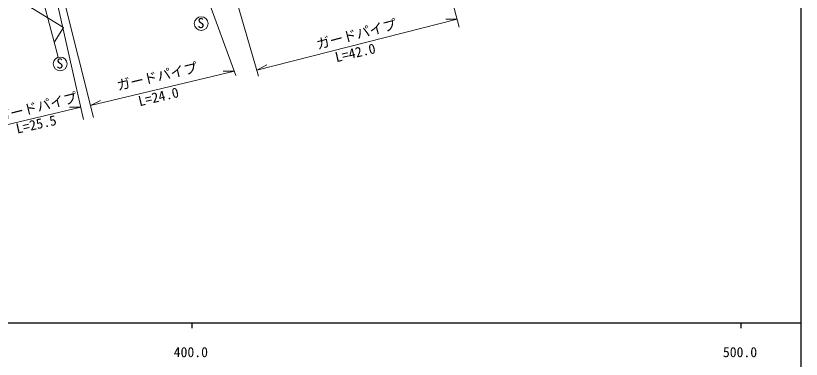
# Model space of a CAD drawing. Units: millimetres, scale not verified. Extents: x 40000 to 680000, y 20000 to 380000.
# Drawn here: x 435954 to 579000, y 198357 to 260901 of the extents above; entities that cross this region are included whole.
import ezdxf
from ezdxf.enums import TextEntityAlignment as Align

# ---------------------------------------------------------------- set-up
doc = ezdxf.new("R2010")
doc.units = ezdxf.units.MM
doc.header["$LTSCALE"] = 1000
for name, color, linetype, lineweight in [('M-BGD', 7, 'Continuous', 13), ('M-STR-HTXT', 7, 'Continuous', 13), ('M-TTL-BAND', 7, 'Continuous', 25)]:
    doc.layers.add(name, color=color, linetype=linetype, lineweight=lineweight)
doc.styles.add('ＭＳ ゴシック', font='')
doc.styles.get('ＭＳ ゴシック').set_extended_font_data('MS Gothic')

msp = doc.modelspace()

# ---------------------------------------------------------------- linework, layer by layer
at = {"layer": 'M-BGD'}
for p, q in [((443690, 253371), (437743, 275987)), ((443036, 256119), (444638, 258782))]:
    msp.add_line(p, q, dxfattribs=at)
msp.add_lwpolyline([(426092, 256727), (423781, 258146), (423283, 257334), (418244, 260428), (423491, 268973), (428142, 266117), (428504, 266706), (430047, 265759), (430930, 267199), (444638, 258782)], dxfattribs=at)
for centre in [(469729, 259474), (444046, 252123)]:
    msp.add_circle(centre, 1250, dxfattribs=at)
at = {"layer": 'M-STR-HTXT'}
for p, q in [((516720, 258843), (507966, 291181)), ((476056, 250014), (464674, 280878)), ((480149, 249915), (471621, 279290)), ((442018, 274763), (450115, 242344)), ((448311, 242002), (440965, 274497)), ((479846, 250959), (516338, 260255)), ((516338, 260255), (514276, 260246)), ((479846, 250959), (481661, 251937)), ((449569, 244531), (475765, 250803)), ((475765, 250803), (473703, 250824)), ((449569, 244531), (451397, 245483)), ((432494, 240616), (447809, 244225)), ((447809, 244225), (445747, 244253))]:
    msp.add_line(p, q, dxfattribs=at)
at = {"layer": 'M-TTL-BAND'}
for p, q in [((579000, 20000), (579000, 370000)), ((40000, 205000), (579000, 205000)), ((468000, 205000), (468000, 204000)), ((568000, 205000), (568000, 204000))]:
    msp.add_line(p, q, dxfattribs=at)

# ---------------------------------------------------------------- texts
at = {"layer": 'M-BGD', "style": 'ＭＳ ゴシック'}
for p in [(469050, 258100), (443367, 250749)]:
    msp.add_text('S', height=1833, dxfattribs=at).set_placement(p, align=Align.BOTTOM_LEFT)
at = {"layer": 'M-STR-HTXT', "style": 'ＭＳ ゴシック'}
for s, rotation, p in [('ガードパイプ', 14.685, (491090, 254221)), ('L=42.0', 13.111, (494472, 251892)), ('ガードパイプ', 13.038, (454722, 246741)), ('L=24.0', 13.238, (458641, 243873)), ('ガードパイプ', 14.088, (432905, 241054)), ('L=25.5', 12.562, (436345, 238891))]:
    msp.add_text(s, height=1833, rotation=rotation, dxfattribs=at).set_placement(p, align=Align.BOTTOM_LEFT)
at = {"layer": 'M-TTL-BAND', "style": 'ＭＳ ゴシック'}
for s, p in [('400.0', (467844, 198195)), ('500.0', (567844, 198195))]:
    msp.add_text(s, height=1833, dxfattribs=at).set_placement(p, align=Align.BOTTOM_CENTER)

doc.saveas('drawing.dxf')
